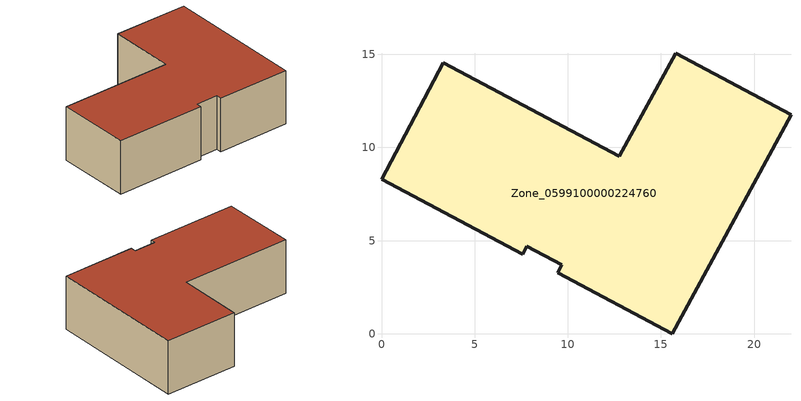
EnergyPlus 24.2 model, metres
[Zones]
Zone_0599100000224760
 floor ground (C_G): 12.76,9.53 15.79,15.06 21.98,11.76 15.6,0 9.45,3.27 9.68,3.71 7.8,4.71 7.57,4.27 0,8.29 3.32,14.54 z0
 wall outside (C_F): 7.8,4.71 9.68,3.71 9.45,3.27 15.6,0 21.98,11.76 15.79,15.06 12.76,9.53 3.32,14.54 0,8.29 7.57,4.27 7.8,4.71 z0:5.11
 roof outside (C_R): 15.6,0 21.98,11.76 15.79,15.06 12.76,9.53 3.32,14.54 0,8.29 7.57,4.27 7.8,4.71 9.68,3.71 9.45,3.27 z5.11
[BUILDING]
Pand.0599100000224760: North Axis=0; Terrain=City; Loads Convergence Tolerance Value=0.04; Temperature Convergence Tolerance Value=0.4; Solar Distribution=FullExterior; Maximum Number of Warmup Days=25; Minimum Number of Warmup Days=1
[Site:Location]
Rotterdam.The.Hague.AP_ZH_NLD Design_Conditions: Latitude=51.96; Longitude=4.45; Time Zone=1; Elevation=-4.5
[SITE:GROUNDTEMPERATURE:BUILDINGSURFACE]
18, 18, 18, 18, 18, 18, 18, 18, 18, 18, 18, 18
[MATERIAL] Thermal Absorptance=0.9; Solar Absorptance=0.7; Visible Absorptance=0.7
Name | Roughness | Thickness | Conductivity | Density | Specific Heat
G.D.1965 | MediumSmooth | 0.15 | 1 | 540 | 1210
F.D.1965 | Rough | 0.3 | 0.857143 | 1920 | 840
R.D.1965 | MediumRough | 0.2 | 0.08 | 1500 | 1000
[CONSTRUCTION]
C_G: G.D.1965
C_F: F.D.1965
C_R: R.D.1965
[ZONE]
Zone_0599100000224760: Type=1; Multiplier=1; Ceiling Height=Autocalculate; Volume=Autocalculate; Floor Area=autocalculate; Part of Total Floor Area=Yes
[ZONEINFILTRATION:DESIGNFLOWRATE]
Infil_Zone_0599100000224760: Zone or ZoneList or Space or SpaceList=Zone_0599100000224760; Schedule=AlwaysOn; Design Flow Rate Calculation Method=Flow/Area; Flow Rate per Floor Area=0.0042; Constant Term Coefficient=1; Temperature Term Coefficient=0; Velocity Term Coefficient=0; Velocity Squared Term Coefficient=0
[HVACTEMPLATE:ZONE:IDEALLOADSAIRSYSTEM]
Zone_0599100000224760: Maximum Heating Supply Air Temperature=50; Minimum Cooling Supply Air Temperature=13; Maximum Heating Supply Air Humidity Ratio=0.0156; Minimum Cooling Supply Air Humidity Ratio=0.0077; Heating Limit=NoLimit; Cooling Limit=NoLimit; Dehumidification Control Type=ConstantSensibleHeatRatio; Cooling Sensible Heat Ratio=0.7; Dehumidification Setpoint=60; Humidification Control Type=None; Humidification Setpoint=30; Outdoor Air Method=None; Outdoor Air Flow Rate per Person=0.00944; Outdoor Air Flow Rate per Zone Floor Area=0; Outdoor Air Flow Rate per Zone=0; Demand Controlled Ventilation Type=None; Outdoor Air Economizer Type=NoEconomizer; Heat Recovery Type=None; Sensible Heat Recovery Effectiveness=0.7; Latent Heat Recovery Effectiveness=0.65
[ZONECONTROL:THERMOSTAT]
ThermostatControl_Zone_0599100000224760: Zone or ZoneList=Zone_0599100000224760; Control Type Schedule=DualSetpointControlType; Control 1=Thermostat_Zone_0599100000224760; Temperature Difference Between Cutout And Setpoint=0
[THERMOSTATSETPOINT:DUALSETPOINT]
Thermostat_Zone_0599100000224760: Heating Setpoint Temperature Schedule=HeatingSetpoint_Zone_0599100000224760; Cooling Setpoint Temperature Schedule=CoolingSetpoint_Zone_0599100000224760
[SCHEDULE:COMPACT]
HeatingSetpoint_Zone_0599100000224760: Through: 12/31, For: AllDays, Until: 24:00, 21
CoolingSetpoint_Zone_0599100000224760: Through: 12/31, For: AllDays, Until: 24:00, 24
DualSetpointControlType: Through: 12/31, For: AllDays, Until: 24:00, 4
AlwaysOn: Through: 12/31, For: AllDays, Until: 24:00, 1
